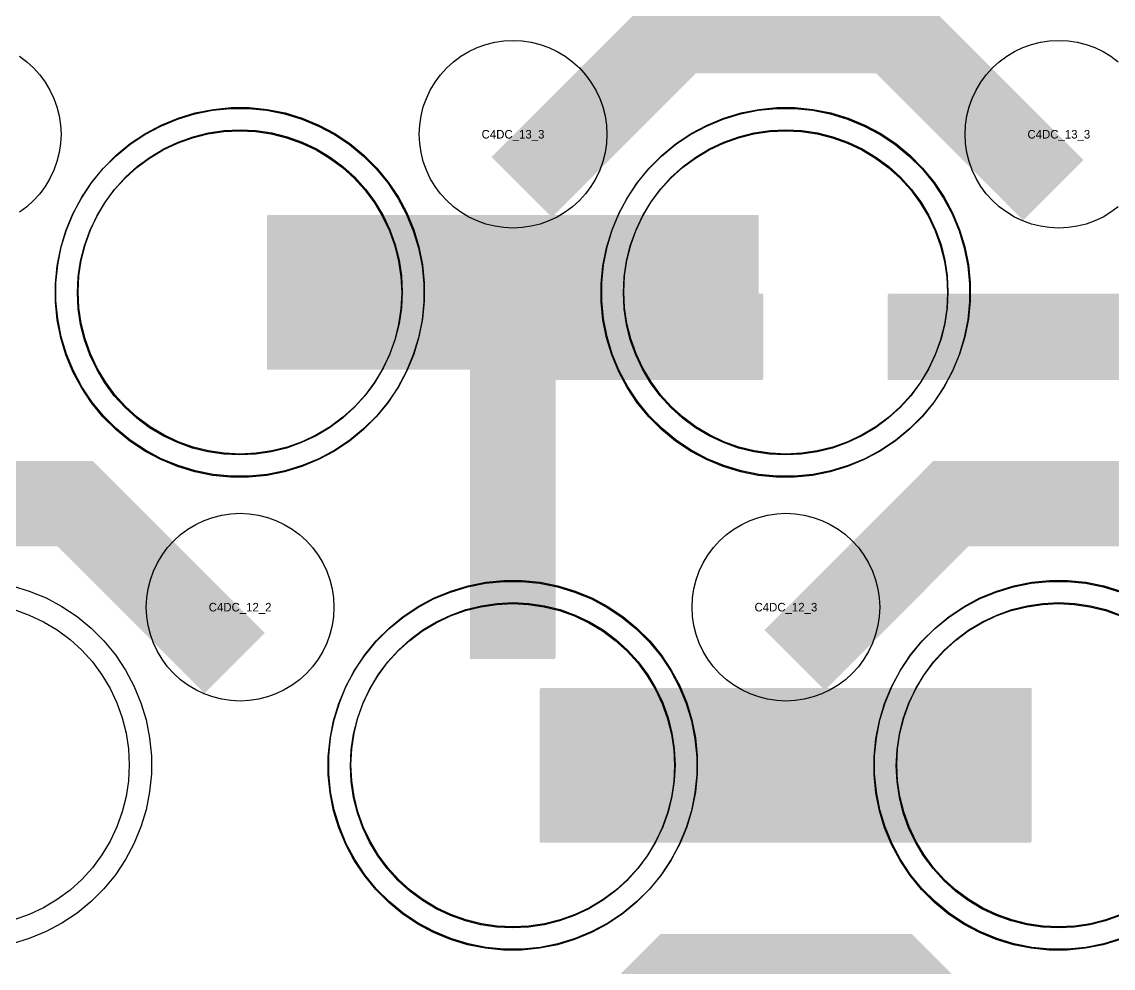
# Model space of a CAD drawing. Extents: x -11880 to 11880, y -14992 to 14992.
# Drawn here: x -11184 to -10864.1, y -13236.4 to -12959.1 of the extents above; entities that cross this region are included whole.
import ezdxf
from ezdxf.enums import TextEntityAlignment as Align

# ---------------------------------------------------------------- set-up
doc = ezdxf.new("R2010")
doc.units = 0
doc.header["$MEASUREMENT"] = 0
for name, color, linetype in [('GDS_775_DT_237', 138, 'CONTINUOUS'), ('RDL1_FS', 34, 'CONTINUOUS'), ('RDL_BS', 160, 'CONTINUOUS')]:
    doc.layers.add(name, color=color, linetype=linetype)

msp = doc.modelspace()

# ---------------------------------------------------------------- linework, layer by layer
at = {"layer": 'RDL1_FS', "color": 241, "true_color": 0xf7abae}
for points in [[(-11120.149, -13086.021), (-11124.806, -13085.792), (-11129.417, -13085.108), (-11133.94, -13083.976), (-11138.33, -13082.404), (-11142.544, -13080.412), (-11146.544, -13078.014), (-11150.289, -13075.236), (-11153.743, -13072.106), (-11156.873, -13068.652), (-11159.651, -13064.907), (-11162.049, -13060.907), (-11164.041, -13056.693), (-11165.613, -13052.303), (-11166.745, -13047.78), (-11167.429, -13043.169), (-11167.658, -13038.512), (-11167.429, -13033.855), (-11166.745, -13029.244), (-11165.613, -13024.721), (-11164.041, -13020.331), (-11162.049, -13016.117), (-11159.651, -13012.117), (-11156.873, -13008.372), (-11153.743, -13004.918), (-11150.289, -13001.788), (-11146.544, -12999.01), (-11142.544, -12996.612), (-11138.33, -12994.62), (-11133.94, -12993.048), (-11129.417, -12991.916), (-11124.806, -12991.232), (-11120.149, -12991.003), (-11115.492, -12991.232), (-11110.881, -12991.916), (-11106.358, -12993.048), (-11101.968, -12994.62), (-11097.754, -12996.612), (-11093.754, -12999.01), (-11090.009, -13001.788), (-11086.555, -13004.918), (-11083.425, -13008.372), (-11080.647, -13012.117), (-11078.249, -13016.117), (-11076.257, -13020.331), (-11074.685, -13024.721), (-11073.553, -13029.244), (-11072.869, -13033.855), (-11072.64, -13038.512), (-11072.869, -13043.169), (-11073.553, -13047.78), (-11074.685, -13052.303), (-11076.257, -13056.693), (-11078.249, -13060.907), (-11080.647, -13064.907), (-11083.425, -13068.652), (-11086.555, -13072.106), (-11090.009, -13075.236), (-11093.754, -13078.014), (-11097.754, -13080.412), (-11101.968, -13082.404), (-11106.358, -13083.976), (-11110.881, -13085.108), (-11115.492, -13085.792)], [(-10960.149, -13086.021), (-10964.806, -13085.792), (-10969.417, -13085.108), (-10973.94, -13083.976), (-10978.33, -13082.404), (-10982.544, -13080.412), (-10986.544, -13078.014), (-10990.289, -13075.236), (-10993.743, -13072.106), (-10996.873, -13068.652), (-10999.651, -13064.907), (-11002.049, -13060.907), (-11004.041, -13056.693), (-11005.613, -13052.303), (-11006.745, -13047.78), (-11007.429, -13043.169), (-11007.658, -13038.512), (-11007.429, -13033.855), (-11006.745, -13029.244), (-11005.613, -13024.721), (-11004.041, -13020.331), (-11002.049, -13016.117), (-10999.651, -13012.117), (-10996.873, -13008.372), (-10993.743, -13004.918), (-10990.289, -13001.788), (-10986.544, -12999.01), (-10982.544, -12996.612), (-10978.33, -12994.62), (-10973.94, -12993.048), (-10969.417, -12991.916), (-10964.806, -12991.232), (-10960.149, -12991.003), (-10955.492, -12991.232), (-10950.881, -12991.916), (-10946.358, -12993.048), (-10941.968, -12994.62), (-10937.754, -12996.612), (-10933.754, -12999.01), (-10930.009, -13001.788), (-10926.555, -13004.918), (-10923.425, -13008.372), (-10920.647, -13012.117), (-10918.249, -13016.117), (-10916.257, -13020.331), (-10914.685, -13024.721), (-10913.553, -13029.244), (-10912.869, -13033.855), (-10912.64, -13038.512), (-10912.869, -13043.169), (-10913.553, -13047.78), (-10914.685, -13052.303), (-10916.257, -13056.693), (-10918.249, -13060.907), (-10920.647, -13064.907), (-10923.425, -13068.652), (-10926.555, -13072.106), (-10930.009, -13075.236), (-10933.754, -13078.014), (-10937.754, -13080.412), (-10941.968, -13082.404), (-10946.358, -13083.976), (-10950.881, -13085.108), (-10955.492, -13085.792)], [(-11040.149, -13224.586), (-11044.806, -13224.357), (-11049.417, -13223.673), (-11053.94, -13222.541), (-11058.33, -13220.969), (-11062.544, -13218.977), (-11066.544, -13216.579), (-11070.289, -13213.801), (-11073.743, -13210.671), (-11076.873, -13207.217), (-11079.651, -13203.472), (-11082.049, -13199.472), (-11084.041, -13195.258), (-11085.613, -13190.868), (-11086.745, -13186.345), (-11087.429, -13181.734), (-11087.658, -13177.077), (-11087.429, -13172.42), (-11086.745, -13167.809), (-11085.613, -13163.286), (-11084.041, -13158.896), (-11082.049, -13154.682), (-11079.651, -13150.682), (-11076.873, -13146.937), (-11073.743, -13143.483), (-11070.289, -13140.353), (-11066.544, -13137.575), (-11062.544, -13135.177), (-11058.33, -13133.185), (-11053.94, -13131.613), (-11049.417, -13130.481), (-11044.806, -13129.797), (-11040.149, -13129.568), (-11035.492, -13129.797), (-11030.881, -13130.481), (-11026.358, -13131.613), (-11021.968, -13133.185), (-11017.754, -13135.177), (-11013.754, -13137.575), (-11010.009, -13140.353), (-11006.555, -13143.483), (-11003.425, -13146.937), (-11000.647, -13150.682), (-10998.249, -13154.682), (-10996.257, -13158.896), (-10994.685, -13163.286), (-10993.553, -13167.809), (-10992.869, -13172.42), (-10992.64, -13177.077), (-10992.869, -13181.734), (-10993.553, -13186.345), (-10994.685, -13190.868), (-10996.257, -13195.258), (-10998.249, -13199.472), (-11000.647, -13203.472), (-11003.425, -13207.217), (-11006.555, -13210.671), (-11010.009, -13213.801), (-11013.754, -13216.579), (-11017.754, -13218.977), (-11021.968, -13220.969), (-11026.358, -13222.541), (-11030.881, -13223.673), (-11035.492, -13224.357)]]:
    msp.add_lwpolyline(points, close=True, dxfattribs=at)
at = {"layer": 'RDL1_FS'}
for points in [[(-11120, -13085.739), (-11124.657, -13085.51), (-11129.268, -13084.826), (-11133.791, -13083.694), (-11138.181, -13082.122), (-11142.395, -13080.13), (-11146.395, -13077.732), (-11150.14, -13074.954), (-11153.594, -13071.824), (-11156.724, -13068.37), (-11159.502, -13064.625), (-11161.9, -13060.625), (-11163.892, -13056.411), (-11165.464, -13052.021), (-11166.596, -13047.498), (-11167.28, -13042.887), (-11167.509, -13038.23), (-11167.28, -13033.573), (-11166.596, -13028.962), (-11165.464, -13024.439), (-11163.892, -13020.049), (-11161.9, -13015.835), (-11159.502, -13011.835), (-11156.724, -13008.09), (-11153.594, -13004.636), (-11150.14, -13001.506), (-11146.395, -12998.728), (-11142.395, -12996.33), (-11138.181, -12994.338), (-11133.791, -12992.766), (-11129.268, -12991.634), (-11124.657, -12990.95), (-11120, -12990.721), (-11115.343, -12990.95), (-11110.732, -12991.634), (-11106.209, -12992.766), (-11101.819, -12994.338), (-11097.605, -12996.33), (-11093.605, -12998.728), (-11089.86, -13001.506), (-11086.406, -13004.636), (-11083.276, -13008.09), (-11080.498, -13011.835), (-11078.1, -13015.835), (-11076.108, -13020.049), (-11074.536, -13024.439), (-11073.404, -13028.962), (-11072.72, -13033.573), (-11072.491, -13038.23), (-11072.72, -13042.887), (-11073.404, -13047.498), (-11074.536, -13052.021), (-11076.108, -13056.411), (-11078.1, -13060.625), (-11080.498, -13064.625), (-11083.276, -13068.37), (-11086.406, -13071.824), (-11089.86, -13074.954), (-11093.605, -13077.732), (-11097.605, -13080.13), (-11101.819, -13082.122), (-11106.209, -13083.694), (-11110.732, -13084.826), (-11115.343, -13085.51)], [(-10960, -13085.739), (-10964.657, -13085.51), (-10969.268, -13084.826), (-10973.791, -13083.694), (-10978.181, -13082.122), (-10982.395, -13080.13), (-10986.395, -13077.732), (-10990.14, -13074.954), (-10993.594, -13071.824), (-10996.724, -13068.37), (-10999.502, -13064.625), (-11001.9, -13060.625), (-11003.892, -13056.411), (-11005.464, -13052.021), (-11006.596, -13047.498), (-11007.28, -13042.887), (-11007.509, -13038.23), (-11007.28, -13033.573), (-11006.596, -13028.962), (-11005.464, -13024.439), (-11003.892, -13020.049), (-11001.9, -13015.835), (-10999.502, -13011.835), (-10996.724, -13008.09), (-10993.594, -13004.636), (-10990.14, -13001.506), (-10986.395, -12998.728), (-10982.395, -12996.33), (-10978.181, -12994.338), (-10973.791, -12992.766), (-10969.268, -12991.634), (-10964.657, -12990.95), (-10960, -12990.721), (-10955.343, -12990.95), (-10950.732, -12991.634), (-10946.209, -12992.766), (-10941.819, -12994.338), (-10937.605, -12996.33), (-10933.605, -12998.728), (-10929.86, -13001.506), (-10926.406, -13004.636), (-10923.276, -13008.09), (-10920.498, -13011.835), (-10918.1, -13015.835), (-10916.108, -13020.049), (-10914.536, -13024.439), (-10913.404, -13028.962), (-10912.72, -13033.573), (-10912.491, -13038.23), (-10912.72, -13042.887), (-10913.404, -13047.498), (-10914.536, -13052.021), (-10916.108, -13056.411), (-10918.1, -13060.625), (-10920.498, -13064.625), (-10923.276, -13068.37), (-10926.406, -13071.824), (-10929.86, -13074.954), (-10933.605, -13077.732), (-10937.605, -13080.13), (-10941.819, -13082.122), (-10946.209, -13083.694), (-10950.732, -13084.826), (-10955.343, -13085.51)], [(-11040, -13224.304), (-11044.657, -13224.075), (-11049.268, -13223.391), (-11053.791, -13222.259), (-11058.181, -13220.687), (-11062.395, -13218.695), (-11066.395, -13216.297), (-11070.14, -13213.519), (-11073.594, -13210.389), (-11076.724, -13206.935), (-11079.502, -13203.19), (-11081.9, -13199.19), (-11083.892, -13194.976), (-11085.464, -13190.586), (-11086.596, -13186.063), (-11087.28, -13181.452), (-11087.509, -13176.795), (-11087.28, -13172.138), (-11086.596, -13167.527), (-11085.464, -13163.004), (-11083.892, -13158.614), (-11081.9, -13154.4), (-11079.502, -13150.4), (-11076.724, -13146.655), (-11073.594, -13143.201), (-11070.14, -13140.071), (-11066.395, -13137.293), (-11062.395, -13134.895), (-11058.181, -13132.903), (-11053.791, -13131.331), (-11049.268, -13130.199), (-11044.657, -13129.515), (-11040, -13129.286), (-11035.343, -13129.515), (-11030.732, -13130.199), (-11026.209, -13131.331), (-11021.819, -13132.903), (-11017.605, -13134.895), (-11013.605, -13137.293), (-11009.86, -13140.071), (-11006.406, -13143.201), (-11003.276, -13146.655), (-11000.498, -13150.4), (-10998.1, -13154.4), (-10996.108, -13158.614), (-10994.536, -13163.004), (-10993.404, -13167.527), (-10992.72, -13172.138), (-10992.491, -13176.795), (-10992.72, -13181.452), (-10993.404, -13186.063), (-10994.536, -13190.586), (-10996.108, -13194.976), (-10998.1, -13199.19), (-11000.498, -13203.19), (-11003.276, -13206.935), (-11006.406, -13210.389), (-11009.86, -13213.519), (-11013.605, -13216.297), (-11017.605, -13218.695), (-11021.819, -13220.687), (-11026.209, -13222.259), (-11030.732, -13223.391), (-11035.343, -13224.075)]]:
    msp.add_lwpolyline(points, close=True, dxfattribs=at)
at = {"layer": 'RDL1_FS', "color": 241, "true_color": 0xf7abae}
for points in [[(-11112.147, -13038.512, 45, 45, 0), (-11040.147, -13038.512, 45, 45, 0)], [(-11040.147, -13038.512, 45, 45, 0), (-10968.147, -13038.512, 45, 45, 0)], [(-11032.147, -13177.077, 45, 45, 0), (-10960.147, -13177.077, 45, 45, 0)], [(-10960.147, -13177.077, 45, 45, 0), (-10888.147, -13177.077, 45, 45, 0)]]:
    msp.add_lwpolyline(points, format="xyseb", dxfattribs=at)
at = {"layer": 'RDL1_FS'}
for points in [[(-11111.998, -13038.23, 45, 45, 0), (-11039.998, -13038.23, 45, 45, 0)], [(-11039.998, -13038.23, 45, 45, 0), (-10967.998, -13038.23, 45, 45, 0)], [(-11031.998, -13176.795, 45, 45, 0), (-10959.998, -13176.795, 45, 45, 0)], [(-10959.998, -13176.795, 45, 45, 0), (-10887.998, -13176.795, 45, 45, 0)]]:
    msp.add_lwpolyline(points, format="xyseb", dxfattribs=at)
at = {"layer": 'RDL1_FS', "color": 241, "true_color": 0xf7abae}
msp.add_lwpolyline([(-10861.968, -13220.969), (-10866.358, -13222.541), (-10870.881, -13223.673), (-10875.492, -13224.357), (-10880.149, -13224.586), (-10884.806, -13224.357), (-10889.417, -13223.673), (-10893.94, -13222.541), (-10898.33, -13220.969), (-10902.544, -13218.977), (-10906.544, -13216.579), (-10910.289, -13213.801), (-10913.743, -13210.671), (-10916.873, -13207.217), (-10919.651, -13203.472), (-10922.049, -13199.472), (-10924.041, -13195.258), (-10925.613, -13190.868), (-10926.745, -13186.345), (-10927.429, -13181.734), (-10927.658, -13177.077), (-10927.429, -13172.42), (-10926.745, -13167.809), (-10925.613, -13163.286), (-10924.041, -13158.896), (-10922.049, -13154.682), (-10919.651, -13150.682), (-10916.873, -13146.937), (-10913.743, -13143.483), (-10910.289, -13140.353), (-10906.544, -13137.575), (-10902.544, -13135.177), (-10898.33, -13133.185), (-10893.94, -13131.613), (-10889.417, -13130.481), (-10884.806, -13129.797), (-10880.149, -13129.568), (-10875.492, -13129.797), (-10870.881, -13130.481), (-10866.358, -13131.613), (-10861.968, -13133.185)], dxfattribs=at)
at = {"layer": 'RDL1_FS'}
for points in [[(-10861.819, -13220.687), (-10866.209, -13222.259), (-10870.732, -13223.391), (-10875.343, -13224.075), (-10880, -13224.304), (-10884.657, -13224.075), (-10889.268, -13223.391), (-10893.791, -13222.259), (-10898.181, -13220.687), (-10902.395, -13218.695), (-10906.395, -13216.297), (-10910.14, -13213.519), (-10913.594, -13210.389), (-10916.724, -13206.935), (-10919.502, -13203.19), (-10921.9, -13199.19), (-10923.892, -13194.976), (-10925.464, -13190.586), (-10926.596, -13186.063), (-10927.28, -13181.452), (-10927.509, -13176.795), (-10927.28, -13172.138), (-10926.596, -13167.527), (-10925.464, -13163.004), (-10923.892, -13158.614), (-10921.9, -13154.4), (-10919.502, -13150.4), (-10916.724, -13146.655), (-10913.594, -13143.201), (-10910.14, -13140.071), (-10906.395, -13137.293), (-10902.395, -13134.895), (-10898.181, -13132.903), (-10893.791, -13131.331), (-10889.268, -13130.199), (-10884.657, -13129.515), (-10880, -13129.286), (-10875.343, -13129.515), (-10870.732, -13130.199), (-10866.209, -13131.331), (-10861.819, -13132.903)], [(-11186.209, -13131.331), (-11181.819, -13132.903), (-11177.605, -13134.895), (-11173.605, -13137.293), (-11169.86, -13140.071), (-11166.406, -13143.201), (-11163.276, -13146.655), (-11160.498, -13150.4), (-11158.1, -13154.4), (-11156.108, -13158.614), (-11154.536, -13163.004), (-11153.404, -13167.527), (-11152.72, -13172.138), (-11152.491, -13176.795), (-11152.72, -13181.452), (-11153.404, -13186.063), (-11154.536, -13190.586), (-11156.108, -13194.976), (-11158.1, -13199.19), (-11160.498, -13203.19), (-11163.276, -13206.935), (-11166.406, -13210.389), (-11169.86, -13213.519), (-11173.605, -13216.297), (-11177.605, -13218.695), (-11181.819, -13220.687), (-11186.209, -13222.259)]]:
    msp.add_lwpolyline(points, dxfattribs=at)
at = {"layer": 'RDL_BS'}
for points in [[(-11037.438, -13007.544, 25, 25, 0), (-10991.623, -12961.729, 25, 25, 0), (-10958.07, -12961.729, 25, 25, 0)], [(-10881.599, -13008.443, 25, 25, 0), (-10928.313, -12961.729, 25, 25, 0), (-10958.071, -12961.729, 25, 25, 0)], [(-11040, -13145.52, 25, 25, 0), (-11040, -13038.743, 25, 25, 0)], [(-11040, -13145.52, 25, 25, 0), (-11040, -13038.743, 25, 25, 0)], [(-11052.5, -13051.243, 25, 25, 0), (-10987.833, -13051.243, 25, 25, 0)], [(-11052.5, -13051.243, 25, 25, 0), (-10966.667, -13051.243, 25, 25, 0)], [(-10929.984, -13051.243, 25, 25, 0), (-10820.719, -13051.243, 25, 25, 0)], [(-11121.599, -13147.008, 25, 25, 0), (-11168.313, -13100.294, 25, 25, 0), (-11198.071, -13100.294, 25, 25, 0)], [(-10957.438, -13146.109, 25, 25, 0), (-10911.623, -13100.294, 25, 25, 0), (-10878.07, -13100.294, 25, 25, 0)], [(-10801.599, -13147.008, 25, 25, 0), (-10848.313, -13100.294, 25, 25, 0), (-10878.071, -13100.294, 25, 25, 0)], [(-11037.438, -13284.674, 25, 25, 0), (-10991.623, -13238.859, 25, 25, 0), (-10958.07, -13238.859, 25, 25, 0)], [(-10881.599, -13285.573, 25, 25, 0), (-10928.313, -13238.859, 25, 25, 0), (-10958.071, -13238.859, 25, 25, 0)]]:
    msp.add_lwpolyline(points, format="xyseb", dxfattribs=at)
for points in [[(-11040, -13019.536), (-11042.693, -13019.404), (-11045.365, -13019.008), (-11047.984, -13018.351), (-11050.519, -13017.444), (-11052.956, -13016.292), (-11055.28, -13014.899), (-11057.443, -13013.296), (-11059.442, -13011.484), (-11061.254, -13009.485), (-11062.857, -13007.322), (-11064.25, -13004.998), (-11065.402, -13002.561), (-11066.309, -13000.026), (-11066.966, -12997.407), (-11067.362, -12994.735), (-11067.494, -12992.042), (-11067.362, -12989.349), (-11066.966, -12986.677), (-11066.309, -12984.058), (-11065.402, -12981.523), (-11064.25, -12979.086), (-11062.857, -12976.762), (-11061.254, -12974.599), (-11059.442, -12972.6), (-11057.443, -12970.788), (-11055.28, -12969.185), (-11052.956, -12967.792), (-11050.519, -12966.64), (-11047.984, -12965.733), (-11045.365, -12965.076), (-11042.693, -12964.68), (-11040, -12964.548), (-11037.307, -12964.68), (-11034.635, -12965.076), (-11032.016, -12965.733), (-11029.481, -12966.64), (-11027.044, -12967.792), (-11024.72, -12969.185), (-11022.557, -12970.788), (-11020.558, -12972.6), (-11018.746, -12974.599), (-11017.143, -12976.762), (-11015.75, -12979.086), (-11014.598, -12981.523), (-11013.691, -12984.058), (-11013.034, -12986.677), (-11012.638, -12989.349), (-11012.506, -12992.042), (-11012.638, -12994.735), (-11013.034, -12997.407), (-11013.691, -13000.026), (-11014.598, -13002.561), (-11015.75, -13004.998), (-11017.143, -13007.322), (-11018.746, -13009.485), (-11020.558, -13011.484), (-11022.557, -13013.296), (-11024.72, -13014.899), (-11027.044, -13016.292), (-11029.481, -13017.444), (-11032.016, -13018.351), (-11034.635, -13019.008), (-11037.307, -13019.404)], [(-11122.644, -13092.23), (-11127.938, -13091.713), (-11133.165, -13090.667), (-11138.205, -13089.136), (-11143.115, -13087.105), (-11147.777, -13084.613), (-11152.191, -13081.666), (-11156.292, -13078.304), (-11160.074, -13074.522), (-11163.436, -13070.421), (-11166.383, -13066.007), (-11168.875, -13061.345), (-11170.906, -13056.435), (-11172.437, -13051.395), (-11173.483, -13046.168), (-11174, -13040.874), (-11174, -13035.586), (-11173.483, -13030.292), (-11172.437, -13025.065), (-11170.906, -13020.025), (-11168.875, -13015.115), (-11166.383, -13010.453), (-11163.436, -13006.039), (-11160.074, -13001.938), (-11156.292, -12998.156), (-11152.191, -12994.794), (-11147.777, -12991.847), (-11143.115, -12989.355), (-11138.205, -12987.324), (-11133.165, -12985.793), (-11127.938, -12984.747), (-11122.644, -12984.23), (-11117.356, -12984.23), (-11112.062, -12984.747), (-11106.835, -12985.793), (-11101.795, -12987.324), (-11096.885, -12989.355), (-11092.223, -12991.847), (-11087.809, -12994.794), (-11083.708, -12998.156), (-11079.926, -13001.938), (-11076.564, -13006.039), (-11073.617, -13010.453), (-11071.125, -13015.115), (-11069.094, -13020.025), (-11067.563, -13025.065), (-11066.517, -13030.292), (-11066, -13035.586), (-11066, -13040.874), (-11066.517, -13046.168), (-11067.563, -13051.395), (-11069.094, -13056.435), (-11071.125, -13061.345), (-11073.617, -13066.007), (-11076.564, -13070.421), (-11079.926, -13074.522), (-11083.708, -13078.304), (-11087.809, -13081.666), (-11092.223, -13084.613), (-11096.885, -13087.105), (-11101.795, -13089.136), (-11106.835, -13090.667), (-11112.062, -13091.713), (-11117.356, -13092.23)], [(-10962.644, -13092.23), (-10967.938, -13091.713), (-10973.165, -13090.667), (-10978.205, -13089.136), (-10983.115, -13087.105), (-10987.777, -13084.613), (-10992.191, -13081.666), (-10996.292, -13078.304), (-11000.074, -13074.522), (-11003.436, -13070.421), (-11006.383, -13066.007), (-11008.875, -13061.345), (-11010.906, -13056.435), (-11012.437, -13051.395), (-11013.483, -13046.168), (-11014, -13040.874), (-11014, -13035.586), (-11013.483, -13030.292), (-11012.437, -13025.065), (-11010.906, -13020.025), (-11008.875, -13015.115), (-11006.383, -13010.453), (-11003.436, -13006.039), (-11000.074, -13001.938), (-10996.292, -12998.156), (-10992.191, -12994.794), (-10987.777, -12991.847), (-10983.115, -12989.355), (-10978.205, -12987.324), (-10973.165, -12985.793), (-10967.938, -12984.747), (-10962.644, -12984.23), (-10957.356, -12984.23), (-10952.062, -12984.747), (-10946.835, -12985.793), (-10941.795, -12987.324), (-10936.885, -12989.355), (-10932.223, -12991.847), (-10927.809, -12994.794), (-10923.708, -12998.156), (-10919.926, -13001.938), (-10916.564, -13006.039), (-10913.617, -13010.453), (-10911.125, -13015.115), (-10909.094, -13020.025), (-10907.563, -13025.065), (-10906.517, -13030.292), (-10906, -13035.586), (-10906, -13040.874), (-10906.517, -13046.168), (-10907.563, -13051.395), (-10909.094, -13056.435), (-10911.125, -13061.345), (-10913.617, -13066.007), (-10916.564, -13070.421), (-10919.926, -13074.522), (-10923.708, -13078.304), (-10927.809, -13081.666), (-10932.223, -13084.613), (-10936.885, -13087.105), (-10941.795, -13089.136), (-10946.835, -13090.667), (-10952.062, -13091.713), (-10957.356, -13092.23)], [(-11120, -13158.101), (-11122.693, -13157.969), (-11125.365, -13157.573), (-11127.984, -13156.916), (-11130.519, -13156.009), (-11132.956, -13154.857), (-11135.28, -13153.464), (-11137.443, -13151.861), (-11139.442, -13150.049), (-11141.254, -13148.05), (-11142.857, -13145.887), (-11144.25, -13143.563), (-11145.402, -13141.126), (-11146.309, -13138.591), (-11146.966, -13135.972), (-11147.362, -13133.3), (-11147.494, -13130.607), (-11147.362, -13127.914), (-11146.966, -13125.242), (-11146.309, -13122.623), (-11145.402, -13120.088), (-11144.25, -13117.651), (-11142.857, -13115.327), (-11141.254, -13113.164), (-11139.442, -13111.165), (-11137.443, -13109.353), (-11135.28, -13107.75), (-11132.956, -13106.357), (-11130.519, -13105.205), (-11127.984, -13104.298), (-11125.365, -13103.641), (-11122.693, -13103.245), (-11120, -13103.113), (-11117.307, -13103.245), (-11114.635, -13103.641), (-11112.016, -13104.298), (-11109.481, -13105.205), (-11107.044, -13106.357), (-11104.72, -13107.75), (-11102.557, -13109.353), (-11100.558, -13111.165), (-11098.746, -13113.164), (-11097.143, -13115.327), (-11095.75, -13117.651), (-11094.598, -13120.088), (-11093.691, -13122.623), (-11093.034, -13125.242), (-11092.638, -13127.914), (-11092.506, -13130.607), (-11092.638, -13133.3), (-11093.034, -13135.972), (-11093.691, -13138.591), (-11094.598, -13141.126), (-11095.75, -13143.563), (-11097.143, -13145.887), (-11098.746, -13148.05), (-11100.558, -13150.049), (-11102.557, -13151.861), (-11104.72, -13153.464), (-11107.044, -13154.857), (-11109.481, -13156.009), (-11112.016, -13156.916), (-11114.635, -13157.573), (-11117.307, -13157.969)], [(-10960, -13158.101), (-10962.693, -13157.969), (-10965.365, -13157.573), (-10967.984, -13156.916), (-10970.519, -13156.009), (-10972.956, -13154.857), (-10975.28, -13153.464), (-10977.443, -13151.861), (-10979.442, -13150.049), (-10981.254, -13148.05), (-10982.857, -13145.887), (-10984.25, -13143.563), (-10985.402, -13141.126), (-10986.309, -13138.591), (-10986.966, -13135.972), (-10987.362, -13133.3), (-10987.494, -13130.607), (-10987.362, -13127.914), (-10986.966, -13125.242), (-10986.309, -13122.623), (-10985.402, -13120.088), (-10984.25, -13117.651), (-10982.857, -13115.327), (-10981.254, -13113.164), (-10979.442, -13111.165), (-10977.443, -13109.353), (-10975.28, -13107.75), (-10972.956, -13106.357), (-10970.519, -13105.205), (-10967.984, -13104.298), (-10965.365, -13103.641), (-10962.693, -13103.245), (-10960, -13103.113), (-10957.307, -13103.245), (-10954.635, -13103.641), (-10952.016, -13104.298), (-10949.481, -13105.205), (-10947.044, -13106.357), (-10944.72, -13107.75), (-10942.557, -13109.353), (-10940.558, -13111.165), (-10938.746, -13113.164), (-10937.143, -13115.327), (-10935.75, -13117.651), (-10934.598, -13120.088), (-10933.691, -13122.623), (-10933.034, -13125.242), (-10932.638, -13127.914), (-10932.506, -13130.607), (-10932.638, -13133.3), (-10933.034, -13135.972), (-10933.691, -13138.591), (-10934.598, -13141.126), (-10935.75, -13143.563), (-10937.143, -13145.887), (-10938.746, -13148.05), (-10940.558, -13150.049), (-10942.557, -13151.861), (-10944.72, -13153.464), (-10947.044, -13154.857), (-10949.481, -13156.009), (-10952.016, -13156.916), (-10954.635, -13157.573), (-10957.307, -13157.969)], [(-11042.644, -13230.795), (-11047.938, -13230.278), (-11053.165, -13229.232), (-11058.205, -13227.701), (-11063.115, -13225.67), (-11067.777, -13223.178), (-11072.191, -13220.231), (-11076.292, -13216.869), (-11080.074, -13213.087), (-11083.436, -13208.986), (-11086.383, -13204.572), (-11088.875, -13199.91), (-11090.906, -13195), (-11092.437, -13189.96), (-11093.483, -13184.733), (-11094, -13179.439), (-11094, -13174.151), (-11093.483, -13168.857), (-11092.437, -13163.63), (-11090.906, -13158.59), (-11088.875, -13153.68), (-11086.383, -13149.018), (-11083.436, -13144.604), (-11080.074, -13140.503), (-11076.292, -13136.721), (-11072.191, -13133.359), (-11067.777, -13130.412), (-11063.115, -13127.92), (-11058.205, -13125.889), (-11053.165, -13124.358), (-11047.938, -13123.312), (-11042.644, -13122.795), (-11037.356, -13122.795), (-11032.062, -13123.312), (-11026.835, -13124.358), (-11021.795, -13125.889), (-11016.885, -13127.92), (-11012.223, -13130.412), (-11007.809, -13133.359), (-11003.708, -13136.721), (-10999.926, -13140.503), (-10996.564, -13144.604), (-10993.617, -13149.018), (-10991.125, -13153.68), (-10989.094, -13158.59), (-10987.563, -13163.63), (-10986.517, -13168.857), (-10986, -13174.151), (-10986, -13179.439), (-10986.517, -13184.733), (-10987.563, -13189.96), (-10989.094, -13195), (-10991.125, -13199.91), (-10993.617, -13204.572), (-10996.564, -13208.986), (-10999.926, -13213.087), (-11003.708, -13216.869), (-11007.809, -13220.231), (-11012.223, -13223.178), (-11016.885, -13225.67), (-11021.795, -13227.701), (-11026.835, -13229.232), (-11032.062, -13230.278), (-11037.356, -13230.795)]]:
    msp.add_lwpolyline(points, close=True, dxfattribs=at)
for points in [[(-10862.557, -13013.296), (-10864.72, -13014.899), (-10867.044, -13016.292), (-10869.481, -13017.444), (-10872.016, -13018.351), (-10874.635, -13019.008), (-10877.307, -13019.404), (-10880, -13019.536), (-10882.693, -13019.404), (-10885.365, -13019.008), (-10887.984, -13018.351), (-10890.519, -13017.444), (-10892.956, -13016.292), (-10895.28, -13014.899), (-10897.443, -13013.296), (-10899.442, -13011.484), (-10901.254, -13009.485), (-10902.857, -13007.322), (-10904.25, -13004.998), (-10905.402, -13002.561), (-10906.309, -13000.026), (-10906.966, -12997.407), (-10907.362, -12994.735), (-10907.494, -12992.042), (-10907.362, -12989.349), (-10906.966, -12986.677), (-10906.309, -12984.058), (-10905.402, -12981.523), (-10904.25, -12979.086), (-10902.857, -12976.762), (-10901.254, -12974.599), (-10899.442, -12972.6), (-10897.443, -12970.788), (-10895.28, -12969.185), (-10892.956, -12967.792), (-10890.519, -12966.64), (-10887.984, -12965.733), (-10885.365, -12965.076), (-10882.693, -12964.68), (-10880, -12964.548), (-10877.307, -12964.68), (-10874.635, -12965.076), (-10872.016, -12965.733), (-10869.481, -12966.64), (-10867.044, -12967.792), (-10864.72, -12969.185), (-10862.557, -12970.788)], [(-11184.72, -12969.185), (-11182.557, -12970.788), (-11180.558, -12972.6), (-11178.746, -12974.599), (-11177.143, -12976.762), (-11175.75, -12979.086), (-11174.598, -12981.523), (-11173.691, -12984.058), (-11173.034, -12986.677), (-11172.638, -12989.349), (-11172.506, -12992.042), (-11172.638, -12994.735), (-11173.034, -12997.407), (-11173.691, -13000.026), (-11174.598, -13002.561), (-11175.75, -13004.998), (-11177.143, -13007.322), (-11178.746, -13009.485), (-11180.558, -13011.484), (-11182.557, -13013.296), (-11184.72, -13014.899)], [(-10861.795, -13227.701), (-10866.835, -13229.232), (-10872.062, -13230.278), (-10877.356, -13230.795), (-10882.644, -13230.795), (-10887.938, -13230.278), (-10893.165, -13229.232), (-10898.205, -13227.701), (-10903.115, -13225.67), (-10907.777, -13223.178), (-10912.191, -13220.231), (-10916.292, -13216.869), (-10920.074, -13213.087), (-10923.436, -13208.986), (-10926.383, -13204.572), (-10928.875, -13199.91), (-10930.906, -13195), (-10932.437, -13189.96), (-10933.483, -13184.733), (-10934, -13179.439), (-10934, -13174.151), (-10933.483, -13168.857), (-10932.437, -13163.63), (-10930.906, -13158.59), (-10928.875, -13153.68), (-10926.383, -13149.018), (-10923.436, -13144.604), (-10920.074, -13140.503), (-10916.292, -13136.721), (-10912.191, -13133.359), (-10907.777, -13130.412), (-10903.115, -13127.92), (-10898.205, -13125.889), (-10893.165, -13124.358), (-10887.938, -13123.312), (-10882.644, -13122.795), (-10877.356, -13122.795), (-10872.062, -13123.312), (-10866.835, -13124.358), (-10861.795, -13125.889)], [(-11186.835, -13124.358), (-11181.795, -13125.889), (-11176.885, -13127.92), (-11172.223, -13130.412), (-11167.809, -13133.359), (-11163.708, -13136.721), (-11159.926, -13140.503), (-11156.564, -13144.604), (-11153.617, -13149.018), (-11151.125, -13153.68), (-11149.094, -13158.59), (-11147.563, -13163.63), (-11146.517, -13168.857), (-11146, -13174.151), (-11146, -13179.439), (-11146.517, -13184.733), (-11147.563, -13189.96), (-11149.094, -13195), (-11151.125, -13199.91), (-11153.617, -13204.572), (-11156.564, -13208.986), (-11159.926, -13213.087), (-11163.708, -13216.869), (-11167.809, -13220.231), (-11172.223, -13223.178), (-11176.885, -13225.67), (-11181.795, -13227.701), (-11186.835, -13229.232)]]:
    msp.add_lwpolyline(points, dxfattribs=at)
at = {"layer": 'RDL_BS', "color": 241, "true_color": 0xf7abae}
for points in [[(-11122.793, -13092.512), (-11128.087, -13091.995), (-11133.314, -13090.949), (-11138.354, -13089.418), (-11143.264, -13087.387), (-11147.926, -13084.895), (-11152.34, -13081.948), (-11156.441, -13078.586), (-11160.223, -13074.804), (-11163.585, -13070.703), (-11166.532, -13066.289), (-11169.024, -13061.627), (-11171.055, -13056.717), (-11172.586, -13051.677), (-11173.632, -13046.45), (-11174.149, -13041.156), (-11174.149, -13035.868), (-11173.632, -13030.574), (-11172.586, -13025.347), (-11171.055, -13020.307), (-11169.024, -13015.397), (-11166.532, -13010.735), (-11163.585, -13006.321), (-11160.223, -13002.22), (-11156.441, -12998.438), (-11152.34, -12995.076), (-11147.926, -12992.129), (-11143.264, -12989.637), (-11138.354, -12987.606), (-11133.314, -12986.075), (-11128.087, -12985.029), (-11122.793, -12984.512), (-11117.505, -12984.512), (-11112.211, -12985.029), (-11106.984, -12986.075), (-11101.944, -12987.606), (-11097.034, -12989.637), (-11092.372, -12992.129), (-11087.958, -12995.076), (-11083.857, -12998.438), (-11080.075, -13002.22), (-11076.713, -13006.321), (-11073.766, -13010.735), (-11071.274, -13015.397), (-11069.243, -13020.307), (-11067.712, -13025.347), (-11066.666, -13030.574), (-11066.149, -13035.868), (-11066.149, -13041.156), (-11066.666, -13046.45), (-11067.712, -13051.677), (-11069.243, -13056.717), (-11071.274, -13061.627), (-11073.766, -13066.289), (-11076.713, -13070.703), (-11080.075, -13074.804), (-11083.857, -13078.586), (-11087.958, -13081.948), (-11092.372, -13084.895), (-11097.034, -13087.387), (-11101.944, -13089.418), (-11106.984, -13090.949), (-11112.211, -13091.995), (-11117.505, -13092.512)], [(-10962.793, -13092.512), (-10968.087, -13091.995), (-10973.314, -13090.949), (-10978.354, -13089.418), (-10983.264, -13087.387), (-10987.926, -13084.895), (-10992.34, -13081.948), (-10996.441, -13078.586), (-11000.223, -13074.804), (-11003.585, -13070.703), (-11006.532, -13066.289), (-11009.024, -13061.627), (-11011.055, -13056.717), (-11012.586, -13051.677), (-11013.632, -13046.45), (-11014.149, -13041.156), (-11014.149, -13035.868), (-11013.632, -13030.574), (-11012.586, -13025.347), (-11011.055, -13020.307), (-11009.024, -13015.397), (-11006.532, -13010.735), (-11003.585, -13006.321), (-11000.223, -13002.22), (-10996.441, -12998.438), (-10992.34, -12995.076), (-10987.926, -12992.129), (-10983.264, -12989.637), (-10978.354, -12987.606), (-10973.314, -12986.075), (-10968.087, -12985.029), (-10962.793, -12984.512), (-10957.505, -12984.512), (-10952.211, -12985.029), (-10946.984, -12986.075), (-10941.944, -12987.606), (-10937.034, -12989.637), (-10932.372, -12992.129), (-10927.958, -12995.076), (-10923.857, -12998.438), (-10920.075, -13002.22), (-10916.713, -13006.321), (-10913.766, -13010.735), (-10911.274, -13015.397), (-10909.243, -13020.307), (-10907.712, -13025.347), (-10906.666, -13030.574), (-10906.149, -13035.868), (-10906.149, -13041.156), (-10906.666, -13046.45), (-10907.712, -13051.677), (-10909.243, -13056.717), (-10911.274, -13061.627), (-10913.766, -13066.289), (-10916.713, -13070.703), (-10920.075, -13074.804), (-10923.857, -13078.586), (-10927.958, -13081.948), (-10932.372, -13084.895), (-10937.034, -13087.387), (-10941.944, -13089.418), (-10946.984, -13090.949), (-10952.211, -13091.995), (-10957.505, -13092.512)], [(-11042.793, -13231.077), (-11048.087, -13230.56), (-11053.314, -13229.514), (-11058.354, -13227.983), (-11063.264, -13225.952), (-11067.926, -13223.46), (-11072.34, -13220.513), (-11076.441, -13217.151), (-11080.223, -13213.369), (-11083.585, -13209.268), (-11086.532, -13204.854), (-11089.024, -13200.192), (-11091.055, -13195.282), (-11092.586, -13190.242), (-11093.632, -13185.015), (-11094.149, -13179.721), (-11094.149, -13174.433), (-11093.632, -13169.139), (-11092.586, -13163.912), (-11091.055, -13158.872), (-11089.024, -13153.962), (-11086.532, -13149.3), (-11083.585, -13144.886), (-11080.223, -13140.785), (-11076.441, -13137.003), (-11072.34, -13133.641), (-11067.926, -13130.694), (-11063.264, -13128.202), (-11058.354, -13126.171), (-11053.314, -13124.64), (-11048.087, -13123.594), (-11042.793, -13123.077), (-11037.505, -13123.077), (-11032.211, -13123.594), (-11026.984, -13124.64), (-11021.944, -13126.171), (-11017.034, -13128.202), (-11012.372, -13130.694), (-11007.958, -13133.641), (-11003.857, -13137.003), (-11000.075, -13140.785), (-10996.713, -13144.886), (-10993.766, -13149.3), (-10991.274, -13153.962), (-10989.243, -13158.872), (-10987.712, -13163.912), (-10986.666, -13169.139), (-10986.149, -13174.433), (-10986.149, -13179.721), (-10986.666, -13185.015), (-10987.712, -13190.242), (-10989.243, -13195.282), (-10991.274, -13200.192), (-10993.766, -13204.854), (-10996.713, -13209.268), (-11000.075, -13213.369), (-11003.857, -13217.151), (-11007.958, -13220.513), (-11012.372, -13223.46), (-11017.034, -13225.952), (-11021.944, -13227.983), (-11026.984, -13229.514), (-11032.211, -13230.56), (-11037.505, -13231.077)]]:
    msp.add_lwpolyline(points, close=True, dxfattribs=at)
for points in [[(-11040.149, -13145.802, 25, 25, 0), (-11040.149, -13039.025, 25, 25, 0)], [(-11040.149, -13145.802, 25, 25, 0), (-11040.149, -13039.025, 25, 25, 0)], [(-11052.649, -13051.525, 25, 25, 0), (-10987.982, -13051.525, 25, 25, 0)], [(-11052.649, -13051.525, 25, 25, 0), (-10966.816, -13051.525, 25, 25, 0)], [(-10930.133, -13051.525, 25, 25, 0), (-10820.868, -13051.525, 25, 25, 0)]]:
    msp.add_lwpolyline(points, format="xyseb", dxfattribs=at)
msp.add_lwpolyline([(-10861.944, -13227.983), (-10866.984, -13229.514), (-10872.211, -13230.56), (-10877.505, -13231.077), (-10882.793, -13231.077), (-10888.087, -13230.56), (-10893.314, -13229.514), (-10898.354, -13227.983), (-10903.264, -13225.952), (-10907.926, -13223.46), (-10912.34, -13220.513), (-10916.441, -13217.151), (-10920.223, -13213.369), (-10923.585, -13209.268), (-10926.532, -13204.854), (-10929.024, -13200.192), (-10931.055, -13195.282), (-10932.586, -13190.242), (-10933.632, -13185.015), (-10934.149, -13179.721), (-10934.149, -13174.433), (-10933.632, -13169.139), (-10932.586, -13163.912), (-10931.055, -13158.872), (-10929.024, -13153.962), (-10926.532, -13149.3), (-10923.585, -13144.886), (-10920.223, -13140.785), (-10916.441, -13137.003), (-10912.34, -13133.641), (-10907.926, -13130.694), (-10903.264, -13128.202), (-10898.354, -13126.171), (-10893.314, -13124.64), (-10888.087, -13123.594), (-10882.793, -13123.077), (-10877.505, -13123.077), (-10872.211, -13123.594), (-10866.984, -13124.64), (-10861.944, -13126.171)], dxfattribs=at)

# ---------------------------------------------------------------- texts
at = {"layer": 'GDS_775_DT_237'}
for s, p in [('C4DC_13_3', (-11040, -12992.042)), ('C4DC_13_3', (-11040, -12992.042)), ('C4DC_13_3', (-10880, -12992.042)), ('C4DC_13_3', (-10880, -12992.042)), ('C4DC_12_2', (-11120, -13130.607)), ('C4DC_12_2', (-11120, -13130.607)), ('C4DC_12_3', (-10960, -13130.607)), ('C4DC_12_3', (-10960, -13130.607))]:
    msp.add_text(s, height=2.5, dxfattribs=at).set_placement(p, align=Align.MIDDLE_CENTER)

doc.saveas('drawing.dxf')
